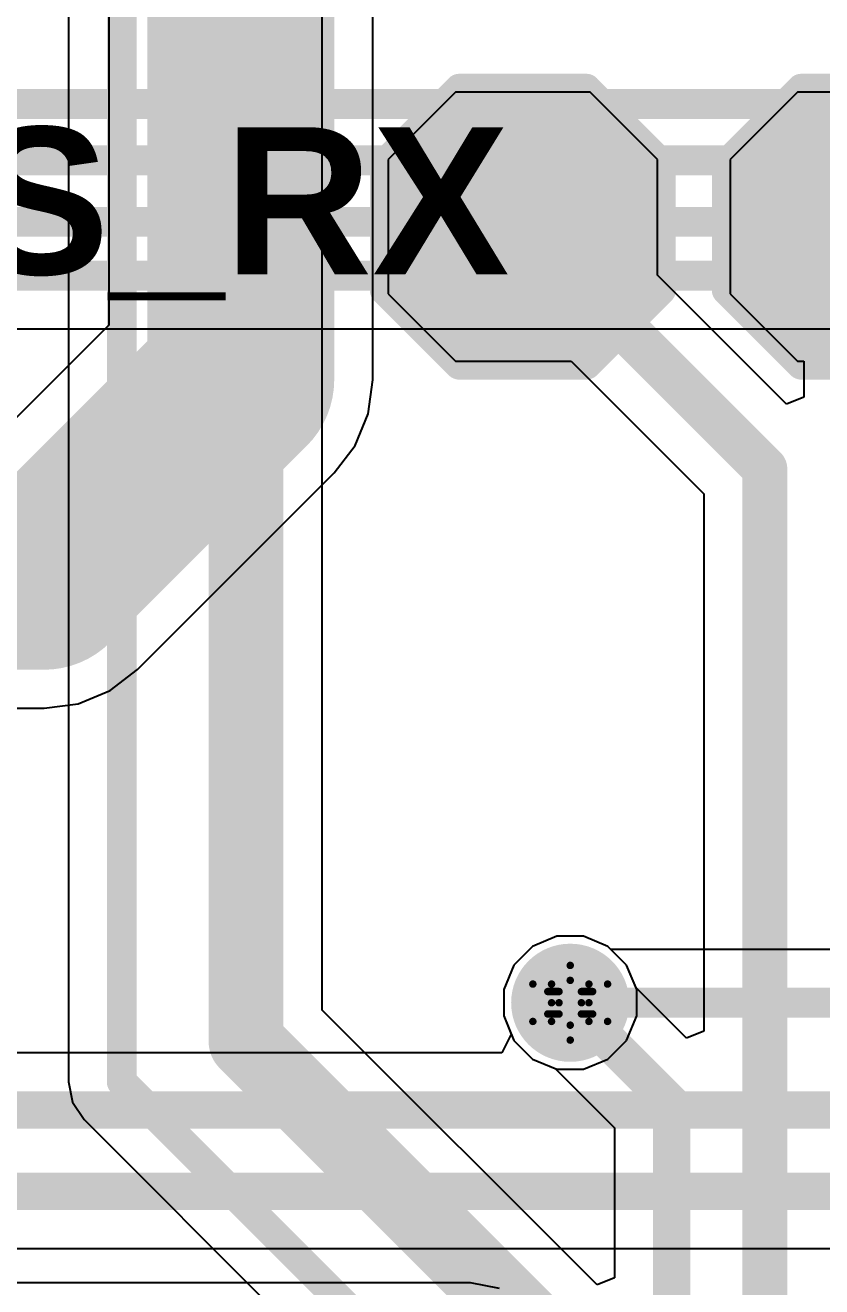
# Model space of a CAD drawing. Header units: inches. Extents: x -2.7 to 10.9, y -2.9 to 7.4.
# Drawn here: x 1.8752 to 2.0883, y 0.5005 to 0.8382 of the extents above; entities that cross this region are included whole.
import ezdxf

# ---------------------------------------------------------------- set-up
doc = ezdxf.new("R2010")
doc.units = ezdxf.units.IN
doc.header["$MEASUREMENT"] = 0
for name, color, linetype in [('Board Outline', 216, 'Continuous'), ('Bottom Layer', 5, 'Continuous'), ('Bottom Solder', 6, 'Continuous'), ('Drill Drawing', 1, 'Continuous'), ('Layer 2', 16, 'Continuous'), ('Layer 3', 76, 'Continuous'), ('Top Layer', 1, 'Continuous'), ('Top Overlay', 2, 'Continuous'), ('Top Paste', 8, 'Continuous'), ('Top Solder', 216, 'Continuous'), ('Via Holes', 16, 'Continuous')]:
    doc.layers.add(name, color=color, linetype=linetype)
doc.styles.add('Arial_Bold', font='', dxfattribs={"height": 0.2})
doc.styles.get('Arial_Bold').set_extended_font_data('Arial', bold=True)

# ---------------------------------------------------------------- blocks, each defined once
blk = doc.blocks.new('T__________225')
at = {"layer": 'Top Layer'}
blk.add_hatch(color=1, dxfattribs=at).paths.add_polyline_path([(0.015, 0.03), (-0.015, 0.03), (-0.03, 0.015), (-0.03, -0.015), (-0.015, -0.03), (0.015, -0.03), (0.03, -0.015), (0.03, 0.015)])
at = {"layer": 'Top Paste'}
blk.add_hatch(color=8, dxfattribs=at).paths.add_polyline_path([(0.015, 0.03), (-0.015, 0.03), (-0.03, 0.015), (-0.03, -0.015), (-0.015, -0.03), (0.015, -0.03), (0.03, -0.015), (0.03, 0.015)])
at = {"layer": 'Top Solder'}
blk.add_hatch(color=216, dxfattribs=at).paths.add_polyline_path([(0.017, 0.034), (-0.017, 0.034), (-0.034, 0.017), (-0.034, -0.017), (-0.017, -0.034), (0.017, -0.034), (0.034, -0.017), (0.034, 0.017)])
at = {"layer": 'Top Overlay'}
for points in [[(-0.017, 0.037, 0.00787, 0.00787, 0), (-0.037, 0.017, 0.00787, 0.00787, 0)], [(-0.017, 0.037, 0.00787, 0.00787, 0), (0.017, 0.037, 0.00787, 0.00787, 0)], [(-0.017, 0.037, 0.00787, 0.00787, 0), (0.017, 0.037, 0.00787, 0.00787, 0)], [(0.017, 0.037, 0.00787, 0.00787, 0), (0.037, 0.017, 0.00787, 0.00787, 0)], [(-0.037, 0.017, 0.00787, 0.00787, 0), (-0.037, -0.017, 0.00787, 0.00787, 0)], [(0.037, 0.017, 0.00787, 0.00787, 0), (0.037, -0.017, 0.00787, 0.00787, 0)], [(-0.037, -0.017, 0.00787, 0.00787, 0), (-0.017, -0.037, 0.00787, 0.00787, 0)], [(0.037, -0.017, 0.00787, 0.00787, 0), (0.017, -0.037, 0.00787, 0.00787, 0)], [(-0.017, -0.037, 0.00787, 0.00787, 0), (0.017, -0.037, 0.00787, 0.00787, 0)], [(-0.017, -0.037, 0.00787, 0.00787, 0), (0.017, -0.037, 0.00787, 0.00787, 0)]]:
    blk.add_lwpolyline(points, format="xyseb", dxfattribs=at)
for points in [[(-0.01897, 0.037, 0.00394, 0.00394, 1), (-0.01503, 0.037, 0.00394, 0.00394, 1)], [(-0.01897, 0.037, 0.00394, 0.00394, 1), (-0.01503, 0.037, 0.00394, 0.00394, 1)], [(-0.01897, 0.037, 0.00394, 0.00394, 1), (-0.01503, 0.037, 0.00394, 0.00394, 1)], [(0.01503, 0.037, 0.00394, 0.00394, 1), (0.01897, 0.037, 0.00394, 0.00394, 1)], [(0.01503, 0.037, 0.00394, 0.00394, 1), (0.01897, 0.037, 0.00394, 0.00394, 1)], [(0.01503, 0.037, 0.00394, 0.00394, 1), (0.01897, 0.037, 0.00394, 0.00394, 1)], [(-0.03897, 0.017, 0.00394, 0.00394, 1), (-0.03503, 0.017, 0.00394, 0.00394, 1)], [(-0.03897, 0.017, 0.00394, 0.00394, 1), (-0.03503, 0.017, 0.00394, 0.00394, 1)], [(0.03503, 0.017, 0.00394, 0.00394, 1), (0.03897, 0.017, 0.00394, 0.00394, 1)], [(0.03503, 0.017, 0.00394, 0.00394, 1), (0.03897, 0.017, 0.00394, 0.00394, 1)], [(-0.03897, -0.017, 0.00394, 0.00394, 1), (-0.03503, -0.017, 0.00394, 0.00394, 1)], [(-0.03897, -0.017, 0.00394, 0.00394, 1), (-0.03503, -0.017, 0.00394, 0.00394, 1)], [(0.03503, -0.017, 0.00394, 0.00394, 1), (0.03897, -0.017, 0.00394, 0.00394, 1)], [(0.03503, -0.017, 0.00394, 0.00394, 1), (0.03897, -0.017, 0.00394, 0.00394, 1)], [(-0.01897, -0.037, 0.00394, 0.00394, 1), (-0.01503, -0.037, 0.00394, 0.00394, 1)], [(-0.01897, -0.037, 0.00394, 0.00394, 1), (-0.01503, -0.037, 0.00394, 0.00394, 1)], [(-0.01897, -0.037, 0.00394, 0.00394, 1), (-0.01503, -0.037, 0.00394, 0.00394, 1)], [(0.01503, -0.037, 0.00394, 0.00394, 1), (0.01897, -0.037, 0.00394, 0.00394, 1)], [(0.01503, -0.037, 0.00394, 0.00394, 1), (0.01897, -0.037, 0.00394, 0.00394, 1)], [(0.01503, -0.037, 0.00394, 0.00394, 1), (0.01897, -0.037, 0.00394, 0.00394, 1)]]:
    blk.add_lwpolyline(points, format="xyseb", close=True, dxfattribs=at)
blk = doc.blocks.new('T__________226')
at = {"layer": 'Top Layer'}
blk.add_hatch(color=1, dxfattribs=at).paths.add_polyline_path([(0.015, 0.03), (-0.015, 0.03), (-0.03, 0.015), (-0.03, -0.015), (-0.015, -0.03), (0.015, -0.03), (0.03, -0.015), (0.03, 0.015)])
at = {"layer": 'Top Paste'}
blk.add_hatch(color=8, dxfattribs=at).paths.add_polyline_path([(0.015, 0.03), (-0.015, 0.03), (-0.03, 0.015), (-0.03, -0.015), (-0.015, -0.03), (0.015, -0.03), (0.03, -0.015), (0.03, 0.015)])
at = {"layer": 'Top Solder'}
blk.add_hatch(color=216, dxfattribs=at).paths.add_polyline_path([(0.017, 0.034), (-0.017, 0.034), (-0.034, 0.017), (-0.034, -0.017), (-0.017, -0.034), (0.017, -0.034), (0.034, -0.017), (0.034, 0.017)])
at = {"layer": 'Top Overlay'}
for points in [[(-0.017, 0.037, 0.00787, 0.00787, 0), (-0.037, 0.017, 0.00787, 0.00787, 0)], [(-0.017, 0.037, 0.00787, 0.00787, 0), (0.017, 0.037, 0.00787, 0.00787, 0)], [(-0.017, 0.037, 0.00787, 0.00787, 0), (0.017, 0.037, 0.00787, 0.00787, 0)], [(0.017, 0.037, 0.00787, 0.00787, 0), (0.037, 0.017, 0.00787, 0.00787, 0)], [(-0.037, 0.017, 0.00787, 0.00787, 0), (-0.037, -0.017, 0.00787, 0.00787, 0)], [(0.037, 0.017, 0.00787, 0.00787, 0), (0.037, -0.017, 0.00787, 0.00787, 0)], [(-0.037, -0.017, 0.00787, 0.00787, 0), (-0.017, -0.037, 0.00787, 0.00787, 0)], [(0.037, -0.017, 0.00787, 0.00787, 0), (0.017, -0.037, 0.00787, 0.00787, 0)], [(-0.017, -0.037, 0.00787, 0.00787, 0), (0.017, -0.037, 0.00787, 0.00787, 0)], [(-0.017, -0.037, 0.00787, 0.00787, 0), (0.017, -0.037, 0.00787, 0.00787, 0)]]:
    blk.add_lwpolyline(points, format="xyseb", dxfattribs=at)
for points in [[(-0.01897, 0.037, 0.00394, 0.00394, 1), (-0.01503, 0.037, 0.00394, 0.00394, 1)], [(-0.01897, 0.037, 0.00394, 0.00394, 1), (-0.01503, 0.037, 0.00394, 0.00394, 1)], [(-0.01897, 0.037, 0.00394, 0.00394, 1), (-0.01503, 0.037, 0.00394, 0.00394, 1)], [(0.01503, 0.037, 0.00394, 0.00394, 1), (0.01897, 0.037, 0.00394, 0.00394, 1)], [(0.01503, 0.037, 0.00394, 0.00394, 1), (0.01897, 0.037, 0.00394, 0.00394, 1)], [(0.01503, 0.037, 0.00394, 0.00394, 1), (0.01897, 0.037, 0.00394, 0.00394, 1)], [(-0.03897, 0.017, 0.00394, 0.00394, 1), (-0.03503, 0.017, 0.00394, 0.00394, 1)], [(-0.03897, 0.017, 0.00394, 0.00394, 1), (-0.03503, 0.017, 0.00394, 0.00394, 1)], [(0.03503, 0.017, 0.00394, 0.00394, 1), (0.03897, 0.017, 0.00394, 0.00394, 1)], [(0.03503, 0.017, 0.00394, 0.00394, 1), (0.03897, 0.017, 0.00394, 0.00394, 1)], [(-0.03897, -0.017, 0.00394, 0.00394, 1), (-0.03503, -0.017, 0.00394, 0.00394, 1)], [(-0.03897, -0.017, 0.00394, 0.00394, 1), (-0.03503, -0.017, 0.00394, 0.00394, 1)], [(0.03503, -0.017, 0.00394, 0.00394, 1), (0.03897, -0.017, 0.00394, 0.00394, 1)], [(0.03503, -0.017, 0.00394, 0.00394, 1), (0.03897, -0.017, 0.00394, 0.00394, 1)], [(-0.01897, -0.037, 0.00394, 0.00394, 1), (-0.01503, -0.037, 0.00394, 0.00394, 1)], [(-0.01897, -0.037, 0.00394, 0.00394, 1), (-0.01503, -0.037, 0.00394, 0.00394, 1)], [(-0.01897, -0.037, 0.00394, 0.00394, 1), (-0.01503, -0.037, 0.00394, 0.00394, 1)], [(0.01503, -0.037, 0.00394, 0.00394, 1), (0.01897, -0.037, 0.00394, 0.00394, 1)], [(0.01503, -0.037, 0.00394, 0.00394, 1), (0.01897, -0.037, 0.00394, 0.00394, 1)], [(0.01503, -0.037, 0.00394, 0.00394, 1), (0.01897, -0.037, 0.00394, 0.00394, 1)]]:
    blk.add_lwpolyline(points, format="xyseb", close=True, dxfattribs=at)

msp = doc.modelspace()

# ---------------------------------------------------------------- hatches: boundary and pattern name
at = {"layer": 'Bottom Layer'}
h = msp.add_hatch(color=5, dxfattribs=at)
edge = h.paths.add_edge_path()
edge.add_arc((2.021, 0.57652), 0.01181, 0, 360)
at = {"layer": 'Bottom Solder'}
h = msp.add_hatch(color=6, dxfattribs=at)
edge = h.paths.add_edge_path()
edge.add_arc((2.021, 0.57652), 0.01581, 0, 360)
at = {"layer": 'Layer 2'}
h = msp.add_hatch(color=16, dxfattribs=at)
edge = h.paths.add_edge_path()
edge.add_arc((2.021, 0.57652), 0.01181, 0, 360)
at = {"layer": 'Layer 3'}
h = msp.add_hatch(color=76, dxfattribs=at)
edge = h.paths.add_edge_path()
edge.add_arc((2.021, 0.57652), 0.01181, 0, 360)
at = {"layer": 'Top Layer'}
h = msp.add_hatch(color=1, dxfattribs=at)
edge = h.paths.add_edge_path()
edge.add_arc((2.021, 0.57652), 0.01181, 0, 360)
at = {"layer": 'Top Solder'}
h = msp.add_hatch(color=216, dxfattribs=at)
edge = h.paths.add_edge_path()
edge.add_arc((2.021, 0.57652), 0.01581, 0, 360)
at = {"layer": 'Via Holes'}
h = msp.add_hatch(color=7, dxfattribs=at)
edge = h.paths.add_edge_path()
edge.add_arc((2.021, 0.57652), 0.00591, 0, 360)

# ---------------------------------------------------------------- linework, layer by layer
at = {"layer": 'Board Outline'}
msp.add_lwpolyline([(-2.49969, 1.37795, 0.005, 0.005, -0.740599), (2.8433, 0.25075, 0.005, 0.005, 0)], format="xyseb", dxfattribs=at)
at = {"layer": 'Bottom Layer'}
for p, q in [((1.86832, 0.75689), (2.35856, 0.75689)), ((2.01091, 0.59162), (2.0059, 0.58661)), ((2.01746, 0.59433), (2.01091, 0.59162)), ((2.02454, 0.59433), (2.01746, 0.59433)), ((2.03109, 0.59162), (2.02454, 0.59433)), ((2.03191, 0.5908), (2.03109, 0.59162)), ((2.27848, 0.5908), (2.03191, 0.5908)), ((2.0059, 0.58661), (2.00319, 0.58007)), ((2.00319, 0.58007), (2.00319, 0.57298)), ((2.00319, 0.57298), (2.00521, 0.56811)), ((2.00521, 0.56811), (2.00269, 0.56311)), ((2.00269, 0.56311), (1.65645, 0.56311)), ((1.68309, 0.51071), (2.14667, 0.51071)), ((1.9943, 0.50155), (1.86093, 0.50155)), ((2.0021, 0.5), (1.9943, 0.50155))]:
    msp.add_line(p, q, dxfattribs=at)
for points in [[(1.80111, 0.81712, 0.008, 0.008, 0), (2.40146, 0.81712, 0.008, 0.008, 0)], [(1.79239, 0.80202, 0.008, 0.008, 0), (2.3913, 0.80202, 0.008, 0.008, 0)], [(1.32057, 0.78558, 0.008, 0.008, 0), (2.37142, 0.78558, 0.008, 0.008, 0)], [(1.31316, 0.77116, 0.008, 0.008, 0), (2.36447, 0.77116, 0.008, 0.008, 0)], [(2.021, 0.57652, 0.008, 0.008, 0), (2.27848, 0.57652, 0.008, 0.008, 0)], [(1.65645, 0.54781, 0.01, 0.01, 0), (2.16058, 0.54781, 0.01, 0.01, 0)], [(1.67675, 0.526, 0.01, 0.01, 0), (2.153, 0.526, 0.01, 0.01, 0)]]:
    msp.add_lwpolyline(points, format="xyseb", dxfattribs=at)
msp.add_lwpolyline([(2.019, 0.57652, 0.004, 0.004, 1), (2.023, 0.57652, 0.004, 0.004, 1)], format="xyseb", close=True, dxfattribs=at)
at = {"layer": 'Drill Drawing'}
for points in [[(2.016, 0.58152, 0.002, 0.002, 0), (2.021, 0.58652, 0.002, 0.002, 0)], [(2.021, 0.58652, 0.002, 0.002, 0), (2.026, 0.58152, 0.002, 0.002, 0)], [(2.011, 0.58152, 0.002, 0.002, 0), (2.016, 0.57652, 0.002, 0.002, 0)], [(2.011, 0.58152, 0.002, 0.002, 0), (2.016, 0.58152, 0.002, 0.002, 0)], [(2.018, 0.57952, 0.002, 0.002, 0), (2.021, 0.58252, 0.002, 0.002, 0)], [(2.021, 0.58252, 0.002, 0.002, 0), (2.024, 0.57952, 0.002, 0.002, 0)], [(2.026, 0.58152, 0.002, 0.002, 0), (2.031, 0.58152, 0.002, 0.002, 0)], [(2.026, 0.57652, 0.002, 0.002, 0), (2.031, 0.58152, 0.002, 0.002, 0)], [(2.011, 0.57152, 0.002, 0.002, 0), (2.016, 0.57652, 0.002, 0.002, 0)], [(2.015, 0.57952, 0.002, 0.002, 0), (2.018, 0.57652, 0.002, 0.002, 0)], [(2.015, 0.57952, 0.002, 0.002, 0), (2.018, 0.57952, 0.002, 0.002, 0)], [(2.015, 0.57352, 0.002, 0.002, 0), (2.018, 0.57652, 0.002, 0.002, 0)], [(2.024, 0.57952, 0.002, 0.002, 0), (2.027, 0.57952, 0.002, 0.002, 0)], [(2.024, 0.57652, 0.002, 0.002, 0), (2.027, 0.57952, 0.002, 0.002, 0)], [(2.024, 0.57652, 0.002, 0.002, 0), (2.027, 0.57352, 0.002, 0.002, 0)], [(2.026, 0.57652, 0.002, 0.002, 0), (2.031, 0.57152, 0.002, 0.002, 0)], [(2.015, 0.57352, 0.002, 0.002, 0), (2.018, 0.57352, 0.002, 0.002, 0)], [(2.018, 0.57352, 0.002, 0.002, 0), (2.021, 0.57052, 0.002, 0.002, 0)], [(2.021, 0.57052, 0.002, 0.002, 0), (2.024, 0.57352, 0.002, 0.002, 0)], [(2.024, 0.57352, 0.002, 0.002, 0), (2.027, 0.57352, 0.002, 0.002, 0)], [(2.011, 0.57152, 0.002, 0.002, 0), (2.016, 0.57152, 0.002, 0.002, 0)], [(2.016, 0.57152, 0.002, 0.002, 0), (2.021, 0.56652, 0.002, 0.002, 0)], [(2.021, 0.56652, 0.002, 0.002, 0), (2.026, 0.57152, 0.002, 0.002, 0)], [(2.026, 0.57152, 0.002, 0.002, 0), (2.031, 0.57152, 0.002, 0.002, 0)]]:
    msp.add_lwpolyline(points, format="xyseb", dxfattribs=at)
for points in [[(2.0205, 0.58652, 0.001, 0.001, 1), (2.0215, 0.58652, 0.001, 0.001, 1)], [(2.0205, 0.58652, 0.001, 0.001, 1), (2.0215, 0.58652, 0.001, 0.001, 1)], [(2.0105, 0.58152, 0.001, 0.001, 1), (2.0115, 0.58152, 0.001, 0.001, 1)], [(2.0105, 0.58152, 0.001, 0.001, 1), (2.0115, 0.58152, 0.001, 0.001, 1)], [(2.0155, 0.58152, 0.001, 0.001, 1), (2.0165, 0.58152, 0.001, 0.001, 1)], [(2.0155, 0.58152, 0.001, 0.001, 1), (2.0165, 0.58152, 0.001, 0.001, 1)], [(2.0205, 0.58252, 0.001, 0.001, 1), (2.0215, 0.58252, 0.001, 0.001, 1)], [(2.0205, 0.58252, 0.001, 0.001, 1), (2.0215, 0.58252, 0.001, 0.001, 1)], [(2.0255, 0.58152, 0.001, 0.001, 1), (2.0265, 0.58152, 0.001, 0.001, 1)], [(2.0255, 0.58152, 0.001, 0.001, 1), (2.0265, 0.58152, 0.001, 0.001, 1)], [(2.0305, 0.58152, 0.001, 0.001, 1), (2.0315, 0.58152, 0.001, 0.001, 1)], [(2.0305, 0.58152, 0.001, 0.001, 1), (2.0315, 0.58152, 0.001, 0.001, 1)], [(2.0145, 0.57952, 0.001, 0.001, 1), (2.0155, 0.57952, 0.001, 0.001, 1)], [(2.0145, 0.57952, 0.001, 0.001, 1), (2.0155, 0.57952, 0.001, 0.001, 1)], [(2.0155, 0.57652, 0.001, 0.001, 1), (2.0165, 0.57652, 0.001, 0.001, 1)], [(2.0155, 0.57652, 0.001, 0.001, 1), (2.0165, 0.57652, 0.001, 0.001, 1)], [(2.0175, 0.57952, 0.001, 0.001, 1), (2.0185, 0.57952, 0.001, 0.001, 1)], [(2.0175, 0.57952, 0.001, 0.001, 1), (2.0185, 0.57952, 0.001, 0.001, 1)], [(2.0175, 0.57652, 0.001, 0.001, 1), (2.0185, 0.57652, 0.001, 0.001, 1)], [(2.0175, 0.57652, 0.001, 0.001, 1), (2.0185, 0.57652, 0.001, 0.001, 1)], [(2.0235, 0.57952, 0.001, 0.001, 1), (2.0245, 0.57952, 0.001, 0.001, 1)], [(2.0235, 0.57952, 0.001, 0.001, 1), (2.0245, 0.57952, 0.001, 0.001, 1)], [(2.0235, 0.57652, 0.001, 0.001, 1), (2.0245, 0.57652, 0.001, 0.001, 1)], [(2.0235, 0.57652, 0.001, 0.001, 1), (2.0245, 0.57652, 0.001, 0.001, 1)], [(2.0255, 0.57652, 0.001, 0.001, 1), (2.0265, 0.57652, 0.001, 0.001, 1)], [(2.0255, 0.57652, 0.001, 0.001, 1), (2.0265, 0.57652, 0.001, 0.001, 1)], [(2.0265, 0.57952, 0.001, 0.001, 1), (2.0275, 0.57952, 0.001, 0.001, 1)], [(2.0265, 0.57952, 0.001, 0.001, 1), (2.0275, 0.57952, 0.001, 0.001, 1)], [(2.0145, 0.57352, 0.001, 0.001, 1), (2.0155, 0.57352, 0.001, 0.001, 1)], [(2.0145, 0.57352, 0.001, 0.001, 1), (2.0155, 0.57352, 0.001, 0.001, 1)], [(2.0175, 0.57352, 0.001, 0.001, 1), (2.0185, 0.57352, 0.001, 0.001, 1)], [(2.0175, 0.57352, 0.001, 0.001, 1), (2.0185, 0.57352, 0.001, 0.001, 1)], [(2.0235, 0.57352, 0.001, 0.001, 1), (2.0245, 0.57352, 0.001, 0.001, 1)], [(2.0235, 0.57352, 0.001, 0.001, 1), (2.0245, 0.57352, 0.001, 0.001, 1)], [(2.0265, 0.57352, 0.001, 0.001, 1), (2.0275, 0.57352, 0.001, 0.001, 1)], [(2.0265, 0.57352, 0.001, 0.001, 1), (2.0275, 0.57352, 0.001, 0.001, 1)], [(2.0105, 0.57152, 0.001, 0.001, 1), (2.0115, 0.57152, 0.001, 0.001, 1)], [(2.0105, 0.57152, 0.001, 0.001, 1), (2.0115, 0.57152, 0.001, 0.001, 1)], [(2.0155, 0.57152, 0.001, 0.001, 1), (2.0165, 0.57152, 0.001, 0.001, 1)], [(2.0155, 0.57152, 0.001, 0.001, 1), (2.0165, 0.57152, 0.001, 0.001, 1)], [(2.0205, 0.57052, 0.001, 0.001, 1), (2.0215, 0.57052, 0.001, 0.001, 1)], [(2.0205, 0.57052, 0.001, 0.001, 1), (2.0215, 0.57052, 0.001, 0.001, 1)], [(2.0255, 0.57152, 0.001, 0.001, 1), (2.0265, 0.57152, 0.001, 0.001, 1)], [(2.0255, 0.57152, 0.001, 0.001, 1), (2.0265, 0.57152, 0.001, 0.001, 1)], [(2.0305, 0.57152, 0.001, 0.001, 1), (2.0315, 0.57152, 0.001, 0.001, 1)], [(2.0305, 0.57152, 0.001, 0.001, 1), (2.0315, 0.57152, 0.001, 0.001, 1)], [(2.0205, 0.56652, 0.001, 0.001, 1), (2.0215, 0.56652, 0.001, 0.001, 1)], [(2.0205, 0.56652, 0.001, 0.001, 1), (2.0215, 0.56652, 0.001, 0.001, 1)]]:
    msp.add_lwpolyline(points, format="xyseb", close=True, dxfattribs=at)
at = {"layer": 'Layer 2'}
for p, q in [((1.89754, 1.19915), (1.89754, 0.75793)), ((1.96815, 0.74331), (1.96815, 1.18453)), ((1.89754, 0.75793), (1.86559, 0.72598)), ((1.96695, 0.73417), (1.96815, 0.74331)), ((1.96342, 0.72566), (1.96695, 0.73417)), ((1.95781, 0.71835), (1.96342, 0.72566)), ((1.90518, 0.66571), (1.95781, 0.71835)), ((1.89786, 0.6601), (1.90518, 0.66571)), ((1.88935, 0.65658), (1.89786, 0.6601)), ((1.39282, 0.65537), (1.88021, 0.65537)), ((1.88021, 0.65537), (1.88935, 0.65658)), ((2.01091, 0.59162), (2.0059, 0.58661)), ((2.01746, 0.59433), (2.01091, 0.59162)), ((2.02454, 0.59433), (2.01746, 0.59433)), ((2.03109, 0.59162), (2.02454, 0.59433)), ((2.0361, 0.58661), (2.03109, 0.59162)), ((2.0059, 0.58661), (2.00319, 0.58007)), ((2.03881, 0.58007), (2.0361, 0.58661)), ((2.00319, 0.58007), (2.00319, 0.57298)), ((2.03881, 0.57298), (2.03881, 0.58007)), ((2.00319, 0.57298), (2.0059, 0.56643)), ((2.0361, 0.56643), (2.03881, 0.57298)), ((2.0059, 0.56643), (2.01091, 0.56142)), ((2.03109, 0.56142), (2.0361, 0.56643)), ((2.01091, 0.56142), (2.01746, 0.55871)), ((2.02454, 0.55871), (2.03109, 0.56142)), ((2.01746, 0.55871), (2.02454, 0.55871))]:
    msp.add_line(p, q, dxfattribs=at)
for points in [[(1.93285, 0.74331, 0.05, 0.05, 0), (1.93285, 1.19915, 0.05, 0.05, 0)], [(1.88021, 0.69067, 0.05, 0.05, 0), (1.93285, 0.74331, 0.05, 0.05, 0)], [(1.39282, 0.69067, 0.05, 0.05, 0), (1.88021, 0.69067, 0.05, 0.05, 0)]]:
    msp.add_lwpolyline(points, format="xyseb", dxfattribs=at)
for points in [[(1.92035, 0.74331, 0.025, 0.025, 1), (1.94535, 0.74331, 0.025, 0.025, 1)], [(1.92035, 0.74331, 0.025, 0.025, 1), (1.94535, 0.74331, 0.025, 0.025, 1)], [(1.86771, 0.69067, 0.025, 0.025, 1), (1.89271, 0.69067, 0.025, 0.025, 1)], [(1.86771, 0.69067, 0.025, 0.025, 1), (1.89271, 0.69067, 0.025, 0.025, 1)]]:
    msp.add_lwpolyline(points, format="xyseb", close=True, dxfattribs=at)
at = {"layer": 'Layer 3'}
for p, q in [((2.01091, 0.59162), (2.0059, 0.58661)), ((2.01746, 0.59433), (2.01091, 0.59162)), ((2.02454, 0.59433), (2.01746, 0.59433)), ((2.03109, 0.59162), (2.02454, 0.59433)), ((2.0361, 0.58661), (2.03109, 0.59162)), ((2.0059, 0.58661), (2.00319, 0.58007)), ((2.03881, 0.58007), (2.0361, 0.58661)), ((2.00319, 0.58007), (2.00319, 0.57298)), ((2.03881, 0.57298), (2.03881, 0.58007)), ((2.00319, 0.57298), (2.0059, 0.56643)), ((2.0361, 0.56643), (2.03881, 0.57298)), ((2.0059, 0.56643), (2.01091, 0.56142)), ((2.03109, 0.56142), (2.0361, 0.56643)), ((2.01091, 0.56142), (2.01746, 0.55871)), ((2.02454, 0.55871), (2.03109, 0.56142)), ((2.01746, 0.55871), (2.02454, 0.55871))]:
    msp.add_line(p, q, dxfattribs=at)
at = {"layer": 'Top Layer'}
for p, q in [((1.95463, 0.57456), (1.95463, 1.29037)), ((1.88673, 1.27755), (1.88673, 0.55533)), ((1.99032, 0.82027), (1.97232, 0.80227)), ((2.02632, 0.82027), (1.99032, 0.82027)), ((2.04432, 0.80227), (2.02632, 0.82027)), ((2.08184, 0.82027), (2.06384, 0.80227)), ((2.11784, 0.82027), (2.08184, 0.82027)), ((1.97232, 0.80227), (1.97232, 0.76627)), ((2.04432, 0.77134), (2.04432, 0.80227)), ((2.06384, 0.80227), (2.06384, 0.76627)), ((2.07891, 0.73675), (2.04432, 0.77134)), ((1.97232, 0.76627), (1.99032, 0.74827)), ((2.06384, 0.76627), (2.08184, 0.74827)), ((1.99032, 0.74827), (2.02124, 0.74827)), ((2.02124, 0.74827), (2.05677, 0.71275)), ((2.08184, 0.74827), (2.08353, 0.74827)), ((2.08353, 0.74827), (2.08353, 0.73867)), ((2.08353, 0.73867), (2.07891, 0.73675)), ((2.05677, 0.71275), (2.05677, 0.56892)), ((2.01091, 0.59162), (2.0059, 0.58661)), ((2.01746, 0.59433), (2.01091, 0.59162)), ((2.02454, 0.59433), (2.01746, 0.59433)), ((2.03109, 0.59162), (2.02454, 0.59433)), ((2.0361, 0.58661), (2.03109, 0.59162)), ((2.0059, 0.58661), (2.00319, 0.58007)), ((2.03862, 0.58053), (2.0361, 0.58661)), ((2.00319, 0.58007), (2.00319, 0.57298)), ((2.05215, 0.567), (2.03862, 0.58053)), ((2.02821, 0.50098), (1.95463, 0.57456)), ((2.00319, 0.57298), (2.0059, 0.56643)), ((2.05677, 0.56892), (2.05215, 0.567)), ((2.0059, 0.56643), (2.01091, 0.56142)), ((2.01091, 0.56142), (2.01699, 0.55891)), ((2.01699, 0.55891), (2.03283, 0.54306)), ((1.88673, 0.55533), (1.88673, 0.55533)), ((1.88673, 0.55533), (1.88781, 0.54987)), ((1.88781, 0.54987), (1.89091, 0.54523)), ((1.89091, 0.54523), (1.98002, 0.45612)), ((2.03283, 0.54306), (2.03283, 0.50289)), ((2.03283, 0.50289), (2.02821, 0.50098))]:
    msp.add_line(p, q, dxfattribs=at)
for points in [[(1.901, 0.55533, 0.008, 0.008, 0), (1.901, 1.39286, 0.008, 0.008, 0)], [(1.93424, 0.56611, 0.02, 0.02, 0), (1.93424, 1.29882, 0.02, 0.02, 0)], [(2.00832, 0.78427, 0.012, 0.012, 0), (2.07308, 0.71951, 0.012, 0.012, 0)], [(2.07308, 0.47153, 0.012, 0.012, 0), (2.07308, 0.71951, 0.012, 0.012, 0)], [(2.021, 0.57652, 0.01, 0.01, 0), (2.04812, 0.5494, 0.01, 0.01, 0)], [(1.93424, 0.56611, 0.02, 0.02, 0), (2.02073, 0.47962, 0.02, 0.02, 0)], [(1.901, 0.55533, 0.008, 0.008, 0), (1.9943, 0.46203, 0.008, 0.008, 0)], [(2.04812, 0.30544, 0.01, 0.01, 0), (2.04812, 0.5494, 0.01, 0.01, 0)]]:
    msp.add_lwpolyline(points, format="xyseb", dxfattribs=at)
for points in [[(2.00532, 0.78427, 0.006, 0.006, 1), (2.01132, 0.78427, 0.006, 0.006, 1)], [(2.07008, 0.71951, 0.006, 0.006, 1), (2.07608, 0.71951, 0.006, 0.006, 1)], [(2.07008, 0.71951, 0.006, 0.006, 1), (2.07608, 0.71951, 0.006, 0.006, 1)], [(2.0185, 0.57652, 0.005, 0.005, 1), (2.0235, 0.57652, 0.005, 0.005, 1)], [(1.92924, 0.56611, 0.01, 0.01, 1), (1.93924, 0.56611, 0.01, 0.01, 1)], [(1.92924, 0.56611, 0.01, 0.01, 1), (1.93924, 0.56611, 0.01, 0.01, 1)], [(1.899, 0.55533, 0.004, 0.004, 1), (1.903, 0.55533, 0.004, 0.004, 1)], [(1.899, 0.55533, 0.004, 0.004, 1), (1.903, 0.55533, 0.004, 0.004, 1)], [(2.04562, 0.5494, 0.005, 0.005, 1), (2.05062, 0.5494, 0.005, 0.005, 1)], [(2.04562, 0.5494, 0.005, 0.005, 1), (2.05062, 0.5494, 0.005, 0.005, 1)]]:
    msp.add_lwpolyline(points, format="xyseb", close=True, dxfattribs=at)

# ---------------------------------------------------------------- block references
at = {"rotation": 90}
for name, p in [('T__________225', (2.00832, 0.78427)), ('T__________226', (2.09984, 0.78427))]:
    msp.add_blockref(name, p, dxfattribs=at)

# ---------------------------------------------------------------- texts
at = {"layer": 'Top Overlay', "style": 'Arial_Bold'}
msp.add_text('PMS_RX', height=0.03937, rotation=360, dxfattribs=at).set_placement((1.77857, 0.77154))

doc.saveas('drawing.dxf')
